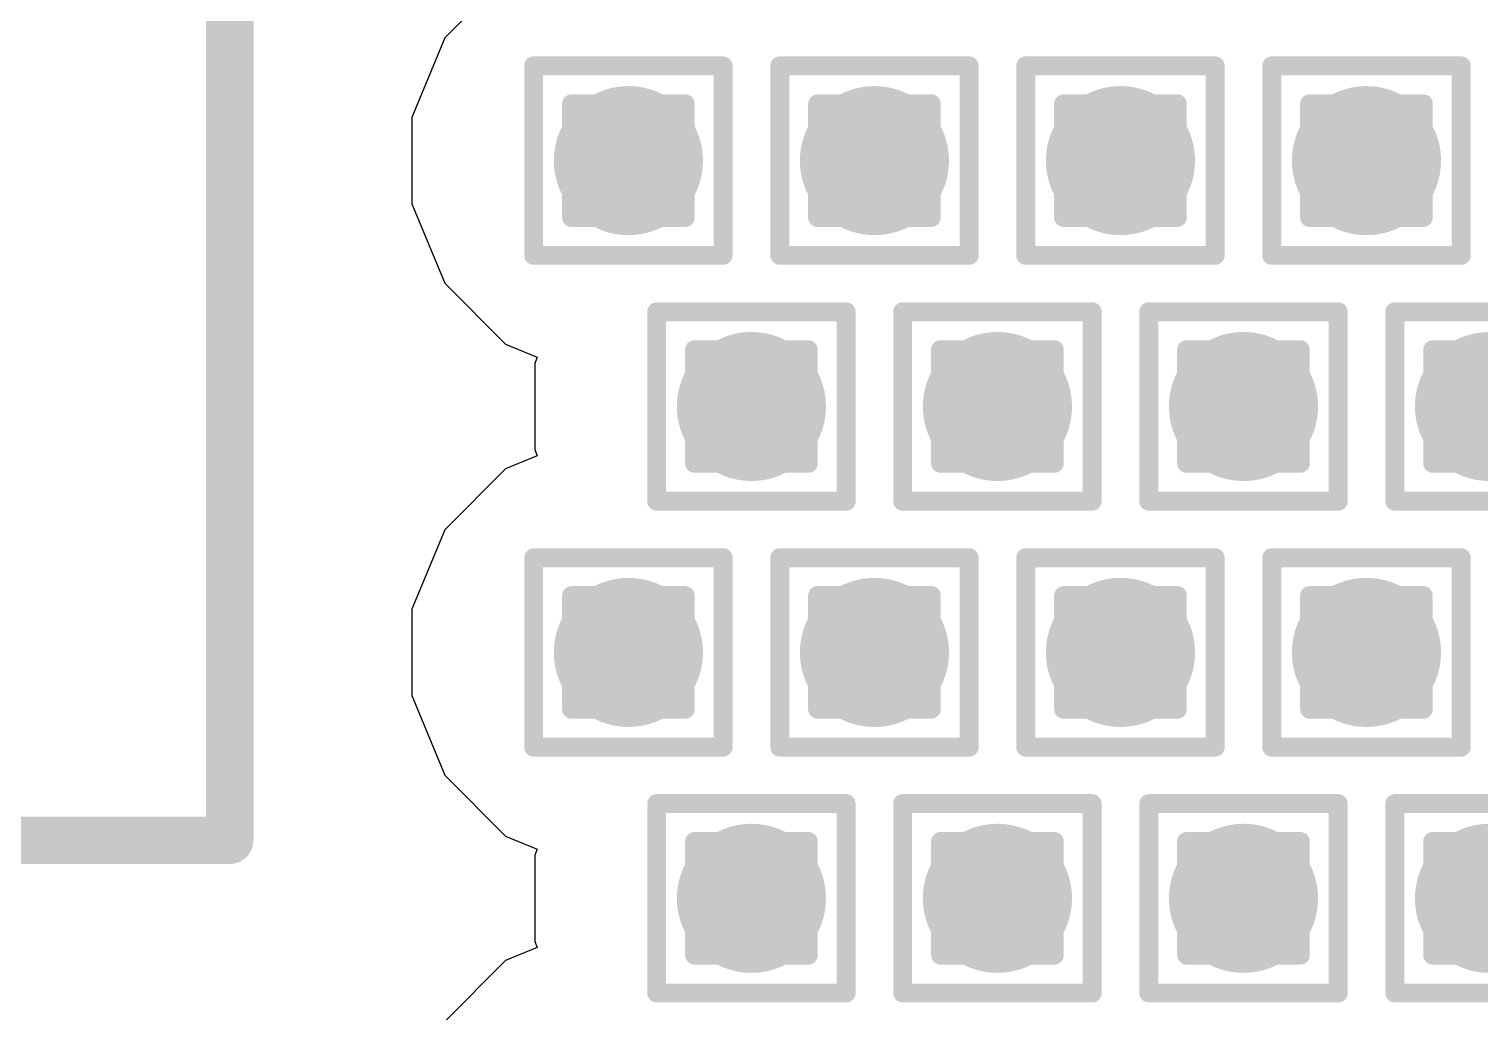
# Model space of a CAD drawing. Header units: inches. Extents: x -12 to 5357, y -8 to 5291.
# Drawn here: x 29.942 to 33.831, y 11.072 to 13.708 of the extents above; entities that cross this region are included whole.
import ezdxf

# ---------------------------------------------------------------- set-up
doc = ezdxf.new("R2010")
doc.units = ezdxf.units.IN
for name, color, linetype in [('Bottom Layer', 5, 'Continuous'), ('Drill Drawing', 1, 'Continuous'), ('Ground', 16, 'Continuous'), ('Power', 76, 'Continuous'), ('Top Layer', 1, 'Continuous'), ('Top Overlay', 2, 'Continuous'), ('Via Holes', 16, 'Continuous')]:
    doc.layers.add(name, color=color, linetype=linetype)

msp = doc.modelspace()

# ---------------------------------------------------------------- hatches: boundary and pattern name
at = {"layer": 'Bottom Layer'}
h = msp.add_hatch(color=5, dxfattribs=at)
edge = h.paths.add_edge_path()
edge.add_arc((31.5485, 13.3553), 0.2, 0, 360)
h = msp.add_hatch(color=5, dxfattribs=at)
edge = h.paths.add_edge_path()
edge.add_arc((32.2081, 13.3553), 0.2, 0, 360)
h = msp.add_hatch(color=5, dxfattribs=at)
edge = h.paths.add_edge_path()
edge.add_arc((32.8676, 13.3553), 0.2, 0, 360)
h = msp.add_hatch(color=5, dxfattribs=at)
edge = h.paths.add_edge_path()
edge.add_arc((33.5271, 13.3553), 0.2, 0, 360)
h = msp.add_hatch(color=5, dxfattribs=at)
edge = h.paths.add_edge_path()
edge.add_arc((31.8783, 12.6958), 0.2, 0, 360)
h = msp.add_hatch(color=5, dxfattribs=at)
edge = h.paths.add_edge_path()
edge.add_arc((32.5378, 12.6958), 0.2, 0, 360)
h = msp.add_hatch(color=5, dxfattribs=at)
edge = h.paths.add_edge_path()
edge.add_arc((33.1974, 12.6958), 0.2, 0, 360)
h = msp.add_hatch(color=5, dxfattribs=at)
edge = h.paths.add_edge_path()
edge.add_arc((33.8569, 12.6958), 0.2, 0, 360)
h = msp.add_hatch(color=5, dxfattribs=at)
edge = h.paths.add_edge_path()
edge.add_arc((31.5485, 12.0362), 0.2, 0, 360)
h = msp.add_hatch(color=5, dxfattribs=at)
edge = h.paths.add_edge_path()
edge.add_arc((32.2081, 12.0362), 0.2, 0, 360)
h = msp.add_hatch(color=5, dxfattribs=at)
edge = h.paths.add_edge_path()
edge.add_arc((32.8676, 12.0362), 0.2, 0, 360)
h = msp.add_hatch(color=5, dxfattribs=at)
edge = h.paths.add_edge_path()
edge.add_arc((33.5271, 12.0362), 0.2, 0, 360)
h = msp.add_hatch(color=5, dxfattribs=at)
edge = h.paths.add_edge_path()
edge.add_arc((31.8783, 11.3767), 0.2, 0, 360)
h = msp.add_hatch(color=5, dxfattribs=at)
edge = h.paths.add_edge_path()
edge.add_arc((32.5378, 11.3767), 0.2, 0, 360)
h = msp.add_hatch(color=5, dxfattribs=at)
edge = h.paths.add_edge_path()
edge.add_arc((33.1974, 11.3767), 0.2, 0, 360)
h = msp.add_hatch(color=5, dxfattribs=at)
edge = h.paths.add_edge_path()
edge.add_arc((33.8569, 11.3767), 0.2, 0, 360)
at = {"layer": 'Ground'}
h = msp.add_hatch(color=16, dxfattribs=at)
edge = h.paths.add_edge_path()
edge.add_arc((31.5485, 13.3553), 0.2, 0, 360)
h = msp.add_hatch(color=16, dxfattribs=at)
edge = h.paths.add_edge_path()
edge.add_arc((32.2081, 13.3553), 0.2, 0, 360)
h = msp.add_hatch(color=16, dxfattribs=at)
edge = h.paths.add_edge_path()
edge.add_arc((32.8676, 13.3553), 0.2, 0, 360)
h = msp.add_hatch(color=16, dxfattribs=at)
edge = h.paths.add_edge_path()
edge.add_arc((33.5271, 13.3553), 0.2, 0, 360)
h = msp.add_hatch(color=16, dxfattribs=at)
edge = h.paths.add_edge_path()
edge.add_arc((31.8783, 12.6958), 0.2, 0, 360)
h = msp.add_hatch(color=16, dxfattribs=at)
edge = h.paths.add_edge_path()
edge.add_arc((32.5378, 12.6958), 0.2, 0, 360)
h = msp.add_hatch(color=16, dxfattribs=at)
edge = h.paths.add_edge_path()
edge.add_arc((33.1974, 12.6958), 0.2, 0, 360)
h = msp.add_hatch(color=16, dxfattribs=at)
edge = h.paths.add_edge_path()
edge.add_arc((33.8569, 12.6958), 0.2, 0, 360)
h = msp.add_hatch(color=16, dxfattribs=at)
edge = h.paths.add_edge_path()
edge.add_arc((31.5485, 12.0362), 0.2, 0, 360)
h = msp.add_hatch(color=16, dxfattribs=at)
edge = h.paths.add_edge_path()
edge.add_arc((32.2081, 12.0362), 0.2, 0, 360)
h = msp.add_hatch(color=16, dxfattribs=at)
edge = h.paths.add_edge_path()
edge.add_arc((32.8676, 12.0362), 0.2, 0, 360)
h = msp.add_hatch(color=16, dxfattribs=at)
edge = h.paths.add_edge_path()
edge.add_arc((33.5271, 12.0362), 0.2, 0, 360)
h = msp.add_hatch(color=16, dxfattribs=at)
edge = h.paths.add_edge_path()
edge.add_arc((31.8783, 11.3767), 0.2, 0, 360)
h = msp.add_hatch(color=16, dxfattribs=at)
edge = h.paths.add_edge_path()
edge.add_arc((32.5378, 11.3767), 0.2, 0, 360)
h = msp.add_hatch(color=16, dxfattribs=at)
edge = h.paths.add_edge_path()
edge.add_arc((33.1974, 11.3767), 0.2, 0, 360)
h = msp.add_hatch(color=16, dxfattribs=at)
edge = h.paths.add_edge_path()
edge.add_arc((33.8569, 11.3767), 0.2, 0, 360)
at = {"layer": 'Power'}
h = msp.add_hatch(color=76, dxfattribs=at)
edge = h.paths.add_edge_path()
edge.add_arc((31.5485, 13.3553), 0.2, 0, 360)
h = msp.add_hatch(color=76, dxfattribs=at)
edge = h.paths.add_edge_path()
edge.add_arc((32.2081, 13.3553), 0.2, 0, 360)
h = msp.add_hatch(color=76, dxfattribs=at)
edge = h.paths.add_edge_path()
edge.add_arc((32.8676, 13.3553), 0.2, 0, 360)
h = msp.add_hatch(color=76, dxfattribs=at)
edge = h.paths.add_edge_path()
edge.add_arc((33.5271, 13.3553), 0.2, 0, 360)
h = msp.add_hatch(color=76, dxfattribs=at)
edge = h.paths.add_edge_path()
edge.add_arc((31.8783, 12.6958), 0.2, 0, 360)
h = msp.add_hatch(color=76, dxfattribs=at)
edge = h.paths.add_edge_path()
edge.add_arc((32.5378, 12.6958), 0.2, 0, 360)
h = msp.add_hatch(color=76, dxfattribs=at)
edge = h.paths.add_edge_path()
edge.add_arc((33.1974, 12.6958), 0.2, 0, 360)
h = msp.add_hatch(color=76, dxfattribs=at)
edge = h.paths.add_edge_path()
edge.add_arc((33.8569, 12.6958), 0.2, 0, 360)
h = msp.add_hatch(color=76, dxfattribs=at)
edge = h.paths.add_edge_path()
edge.add_arc((31.5485, 12.0362), 0.2, 0, 360)
h = msp.add_hatch(color=76, dxfattribs=at)
edge = h.paths.add_edge_path()
edge.add_arc((32.2081, 12.0362), 0.2, 0, 360)
h = msp.add_hatch(color=76, dxfattribs=at)
edge = h.paths.add_edge_path()
edge.add_arc((32.8676, 12.0362), 0.2, 0, 360)
h = msp.add_hatch(color=76, dxfattribs=at)
edge = h.paths.add_edge_path()
edge.add_arc((33.5271, 12.0362), 0.2, 0, 360)
h = msp.add_hatch(color=76, dxfattribs=at)
edge = h.paths.add_edge_path()
edge.add_arc((31.8783, 11.3767), 0.2, 0, 360)
h = msp.add_hatch(color=76, dxfattribs=at)
edge = h.paths.add_edge_path()
edge.add_arc((32.5378, 11.3767), 0.2, 0, 360)
h = msp.add_hatch(color=76, dxfattribs=at)
edge = h.paths.add_edge_path()
edge.add_arc((33.1974, 11.3767), 0.2, 0, 360)
h = msp.add_hatch(color=76, dxfattribs=at)
edge = h.paths.add_edge_path()
edge.add_arc((33.8569, 11.3767), 0.2, 0, 360)
at = {"layer": 'Top Layer'}
h = msp.add_hatch(color=1, dxfattribs=at)
edge = h.paths.add_edge_path()
edge.add_arc((31.5485, 13.3553), 0.2, 0, 360)
h = msp.add_hatch(color=1, dxfattribs=at)
edge = h.paths.add_edge_path()
edge.add_arc((32.2081, 13.3553), 0.2, 0, 360)
h = msp.add_hatch(color=1, dxfattribs=at)
edge = h.paths.add_edge_path()
edge.add_arc((32.8676, 13.3553), 0.2, 0, 360)
h = msp.add_hatch(color=1, dxfattribs=at)
edge = h.paths.add_edge_path()
edge.add_arc((33.5271, 13.3553), 0.2, 0, 360)
h = msp.add_hatch(color=1, dxfattribs=at)
edge = h.paths.add_edge_path()
edge.add_arc((31.8783, 12.6958), 0.2, 0, 360)
h = msp.add_hatch(color=1, dxfattribs=at)
edge = h.paths.add_edge_path()
edge.add_arc((32.5378, 12.6958), 0.2, 0, 360)
h = msp.add_hatch(color=1, dxfattribs=at)
edge = h.paths.add_edge_path()
edge.add_arc((33.1974, 12.6958), 0.2, 0, 360)
h = msp.add_hatch(color=1, dxfattribs=at)
edge = h.paths.add_edge_path()
edge.add_arc((33.8569, 12.6958), 0.2, 0, 360)
h = msp.add_hatch(color=1, dxfattribs=at)
edge = h.paths.add_edge_path()
edge.add_arc((31.5485, 12.0362), 0.2, 0, 360)
h = msp.add_hatch(color=1, dxfattribs=at)
edge = h.paths.add_edge_path()
edge.add_arc((32.2081, 12.0362), 0.2, 0, 360)
h = msp.add_hatch(color=1, dxfattribs=at)
edge = h.paths.add_edge_path()
edge.add_arc((32.8676, 12.0362), 0.2, 0, 360)
h = msp.add_hatch(color=1, dxfattribs=at)
edge = h.paths.add_edge_path()
edge.add_arc((33.5271, 12.0362), 0.2, 0, 360)
h = msp.add_hatch(color=1, dxfattribs=at)
edge = h.paths.add_edge_path()
edge.add_arc((31.8783, 11.3767), 0.2, 0, 360)
h = msp.add_hatch(color=1, dxfattribs=at)
edge = h.paths.add_edge_path()
edge.add_arc((32.5378, 11.3767), 0.2, 0, 360)
h = msp.add_hatch(color=1, dxfattribs=at)
edge = h.paths.add_edge_path()
edge.add_arc((33.1974, 11.3767), 0.2, 0, 360)
h = msp.add_hatch(color=1, dxfattribs=at)
edge = h.paths.add_edge_path()
edge.add_arc((33.8569, 11.3767), 0.2, 0, 360)
at = {"layer": 'Via Holes'}
h = msp.add_hatch(color=7, dxfattribs=at)
edge = h.paths.add_edge_path()
edge.add_arc((31.5485, 13.3553), 0.1, 0, 360)
h = msp.add_hatch(color=7, dxfattribs=at)
edge = h.paths.add_edge_path()
edge.add_arc((32.2081, 13.3553), 0.1, 0, 360)
h = msp.add_hatch(color=7, dxfattribs=at)
edge = h.paths.add_edge_path()
edge.add_arc((32.8676, 13.3553), 0.1, 0, 360)
h = msp.add_hatch(color=7, dxfattribs=at)
edge = h.paths.add_edge_path()
edge.add_arc((33.5271, 13.3553), 0.1, 0, 360)
h = msp.add_hatch(color=7, dxfattribs=at)
edge = h.paths.add_edge_path()
edge.add_arc((31.8783, 12.6958), 0.1, 0, 360)
h = msp.add_hatch(color=7, dxfattribs=at)
edge = h.paths.add_edge_path()
edge.add_arc((32.5378, 12.6958), 0.1, 0, 360)
h = msp.add_hatch(color=7, dxfattribs=at)
edge = h.paths.add_edge_path()
edge.add_arc((33.1974, 12.6958), 0.1, 0, 360)
h = msp.add_hatch(color=7, dxfattribs=at)
edge = h.paths.add_edge_path()
edge.add_arc((33.8569, 12.6958), 0.1, 0, 360)
h = msp.add_hatch(color=7, dxfattribs=at)
edge = h.paths.add_edge_path()
edge.add_arc((31.5485, 12.0362), 0.1, 0, 360)
h = msp.add_hatch(color=7, dxfattribs=at)
edge = h.paths.add_edge_path()
edge.add_arc((32.2081, 12.0362), 0.1, 0, 360)
h = msp.add_hatch(color=7, dxfattribs=at)
edge = h.paths.add_edge_path()
edge.add_arc((32.8676, 12.0362), 0.1, 0, 360)
h = msp.add_hatch(color=7, dxfattribs=at)
edge = h.paths.add_edge_path()
edge.add_arc((33.5271, 12.0362), 0.1, 0, 360)
h = msp.add_hatch(color=7, dxfattribs=at)
edge = h.paths.add_edge_path()
edge.add_arc((31.8783, 11.3767), 0.1, 0, 360)
h = msp.add_hatch(color=7, dxfattribs=at)
edge = h.paths.add_edge_path()
edge.add_arc((32.5378, 11.3767), 0.1, 0, 360)
h = msp.add_hatch(color=7, dxfattribs=at)
edge = h.paths.add_edge_path()
edge.add_arc((33.1974, 11.3767), 0.1, 0, 360)
h = msp.add_hatch(color=7, dxfattribs=at)
edge = h.paths.add_edge_path()
edge.add_arc((33.8569, 11.3767), 0.1, 0, 360)

# ---------------------------------------------------------------- linework, layer by layer
at = {"layer": 'Drill Drawing'}
for points in [[(31.2945, 13.6093, 0.0508, 0.0508, 0), (31.8025, 13.6093, 0.0508, 0.0508, 0)], [(31.2945, 13.1013, 0.0508, 0.0508, 0), (31.2945, 13.6093, 0.0508, 0.0508, 0)], [(31.8025, 13.1013, 0.0508, 0.0508, 0), (31.8025, 13.6093, 0.0508, 0.0508, 0)], [(31.9541, 13.6093, 0.0508, 0.0508, 0), (32.4621, 13.6093, 0.0508, 0.0508, 0)], [(31.9541, 13.1013, 0.0508, 0.0508, 0), (31.9541, 13.6093, 0.0508, 0.0508, 0)], [(32.4621, 13.1013, 0.0508, 0.0508, 0), (32.4621, 13.6093, 0.0508, 0.0508, 0)], [(32.6136, 13.6093, 0.0508, 0.0508, 0), (33.1216, 13.6093, 0.0508, 0.0508, 0)], [(32.6136, 13.1013, 0.0508, 0.0508, 0), (32.6136, 13.6093, 0.0508, 0.0508, 0)], [(33.1216, 13.1013, 0.0508, 0.0508, 0), (33.1216, 13.6093, 0.0508, 0.0508, 0)], [(33.2731, 13.6093, 0.0508, 0.0508, 0), (33.7811, 13.6093, 0.0508, 0.0508, 0)], [(33.2731, 13.1013, 0.0508, 0.0508, 0), (33.2731, 13.6093, 0.0508, 0.0508, 0)], [(33.7811, 13.1013, 0.0508, 0.0508, 0), (33.7811, 13.6093, 0.0508, 0.0508, 0)], [(31.3961, 13.5077, 0.0508, 0.0508, 0), (31.7009, 13.5077, 0.0508, 0.0508, 0)], [(31.3961, 13.2029, 0.0508, 0.0508, 0), (31.3961, 13.5077, 0.0508, 0.0508, 0)], [(31.7009, 13.2029, 0.0508, 0.0508, 0), (31.7009, 13.5077, 0.0508, 0.0508, 0)], [(32.0557, 13.5077, 0.0508, 0.0508, 0), (32.3605, 13.5077, 0.0508, 0.0508, 0)], [(32.0557, 13.2029, 0.0508, 0.0508, 0), (32.0557, 13.5077, 0.0508, 0.0508, 0)], [(32.3605, 13.2029, 0.0508, 0.0508, 0), (32.3605, 13.5077, 0.0508, 0.0508, 0)], [(32.7152, 13.5077, 0.0508, 0.0508, 0), (33.02, 13.5077, 0.0508, 0.0508, 0)], [(32.7152, 13.2029, 0.0508, 0.0508, 0), (32.7152, 13.5077, 0.0508, 0.0508, 0)], [(33.02, 13.2029, 0.0508, 0.0508, 0), (33.02, 13.5077, 0.0508, 0.0508, 0)], [(33.3747, 13.5077, 0.0508, 0.0508, 0), (33.6795, 13.5077, 0.0508, 0.0508, 0)], [(33.3747, 13.2029, 0.0508, 0.0508, 0), (33.3747, 13.5077, 0.0508, 0.0508, 0)], [(33.6795, 13.2029, 0.0508, 0.0508, 0), (33.6795, 13.5077, 0.0508, 0.0508, 0)], [(31.3961, 13.2029, 0.0508, 0.0508, 0), (31.7009, 13.2029, 0.0508, 0.0508, 0)], [(32.0557, 13.2029, 0.0508, 0.0508, 0), (32.3605, 13.2029, 0.0508, 0.0508, 0)], [(32.7152, 13.2029, 0.0508, 0.0508, 0), (33.02, 13.2029, 0.0508, 0.0508, 0)], [(33.3747, 13.2029, 0.0508, 0.0508, 0), (33.6795, 13.2029, 0.0508, 0.0508, 0)], [(31.2945, 13.1013, 0.0508, 0.0508, 0), (31.8025, 13.1013, 0.0508, 0.0508, 0)], [(31.9541, 13.1013, 0.0508, 0.0508, 0), (32.4621, 13.1013, 0.0508, 0.0508, 0)], [(32.6136, 13.1013, 0.0508, 0.0508, 0), (33.1216, 13.1013, 0.0508, 0.0508, 0)], [(33.2731, 13.1013, 0.0508, 0.0508, 0), (33.7811, 13.1013, 0.0508, 0.0508, 0)], [(31.6243, 12.9498, 0.0508, 0.0508, 0), (32.1323, 12.9498, 0.0508, 0.0508, 0)], [(31.6243, 12.4418, 0.0508, 0.0508, 0), (31.6243, 12.9498, 0.0508, 0.0508, 0)], [(32.1323, 12.4418, 0.0508, 0.0508, 0), (32.1323, 12.9498, 0.0508, 0.0508, 0)], [(32.2838, 12.9498, 0.0508, 0.0508, 0), (32.7918, 12.9498, 0.0508, 0.0508, 0)], [(32.2838, 12.4418, 0.0508, 0.0508, 0), (32.2838, 12.9498, 0.0508, 0.0508, 0)], [(32.7918, 12.4418, 0.0508, 0.0508, 0), (32.7918, 12.9498, 0.0508, 0.0508, 0)], [(32.9434, 12.9498, 0.0508, 0.0508, 0), (33.4514, 12.9498, 0.0508, 0.0508, 0)], [(32.9434, 12.4418, 0.0508, 0.0508, 0), (32.9434, 12.9498, 0.0508, 0.0508, 0)], [(33.4514, 12.4418, 0.0508, 0.0508, 0), (33.4514, 12.9498, 0.0508, 0.0508, 0)], [(33.6029, 12.9498, 0.0508, 0.0508, 0), (34.1109, 12.9498, 0.0508, 0.0508, 0)], [(33.6029, 12.4418, 0.0508, 0.0508, 0), (33.6029, 12.9498, 0.0508, 0.0508, 0)], [(31.7259, 12.8482, 0.0508, 0.0508, 0), (32.0307, 12.8482, 0.0508, 0.0508, 0)], [(31.7259, 12.5434, 0.0508, 0.0508, 0), (31.7259, 12.8482, 0.0508, 0.0508, 0)], [(32.0307, 12.5434, 0.0508, 0.0508, 0), (32.0307, 12.8482, 0.0508, 0.0508, 0)], [(32.3854, 12.8482, 0.0508, 0.0508, 0), (32.6902, 12.8482, 0.0508, 0.0508, 0)], [(32.3854, 12.5434, 0.0508, 0.0508, 0), (32.3854, 12.8482, 0.0508, 0.0508, 0)], [(32.6902, 12.5434, 0.0508, 0.0508, 0), (32.6902, 12.8482, 0.0508, 0.0508, 0)], [(33.045, 12.8482, 0.0508, 0.0508, 0), (33.3498, 12.8482, 0.0508, 0.0508, 0)], [(33.045, 12.5434, 0.0508, 0.0508, 0), (33.045, 12.8482, 0.0508, 0.0508, 0)], [(33.3498, 12.5434, 0.0508, 0.0508, 0), (33.3498, 12.8482, 0.0508, 0.0508, 0)], [(33.7045, 12.8482, 0.0508, 0.0508, 0), (34.0093, 12.8482, 0.0508, 0.0508, 0)], [(33.7045, 12.5434, 0.0508, 0.0508, 0), (33.7045, 12.8482, 0.0508, 0.0508, 0)], [(31.7259, 12.5434, 0.0508, 0.0508, 0), (32.0307, 12.5434, 0.0508, 0.0508, 0)], [(32.3854, 12.5434, 0.0508, 0.0508, 0), (32.6902, 12.5434, 0.0508, 0.0508, 0)], [(33.045, 12.5434, 0.0508, 0.0508, 0), (33.3498, 12.5434, 0.0508, 0.0508, 0)], [(33.7045, 12.5434, 0.0508, 0.0508, 0), (34.0093, 12.5434, 0.0508, 0.0508, 0)], [(31.6243, 12.4418, 0.0508, 0.0508, 0), (32.1323, 12.4418, 0.0508, 0.0508, 0)], [(32.2838, 12.4418, 0.0508, 0.0508, 0), (32.7918, 12.4418, 0.0508, 0.0508, 0)], [(32.9434, 12.4418, 0.0508, 0.0508, 0), (33.4514, 12.4418, 0.0508, 0.0508, 0)], [(33.6029, 12.4418, 0.0508, 0.0508, 0), (34.1109, 12.4418, 0.0508, 0.0508, 0)], [(31.2945, 12.2902, 0.0508, 0.0508, 0), (31.8025, 12.2902, 0.0508, 0.0508, 0)], [(31.2945, 11.7822, 0.0508, 0.0508, 0), (31.2945, 12.2902, 0.0508, 0.0508, 0)], [(31.8025, 11.7822, 0.0508, 0.0508, 0), (31.8025, 12.2902, 0.0508, 0.0508, 0)], [(31.9541, 12.2902, 0.0508, 0.0508, 0), (32.4621, 12.2902, 0.0508, 0.0508, 0)], [(31.9541, 11.7822, 0.0508, 0.0508, 0), (31.9541, 12.2902, 0.0508, 0.0508, 0)], [(32.4621, 11.7822, 0.0508, 0.0508, 0), (32.4621, 12.2902, 0.0508, 0.0508, 0)], [(32.6136, 12.2902, 0.0508, 0.0508, 0), (33.1216, 12.2902, 0.0508, 0.0508, 0)], [(32.6136, 11.7822, 0.0508, 0.0508, 0), (32.6136, 12.2902, 0.0508, 0.0508, 0)], [(33.1216, 11.7822, 0.0508, 0.0508, 0), (33.1216, 12.2902, 0.0508, 0.0508, 0)], [(33.2731, 12.2902, 0.0508, 0.0508, 0), (33.7811, 12.2902, 0.0508, 0.0508, 0)], [(33.2731, 11.7822, 0.0508, 0.0508, 0), (33.2731, 12.2902, 0.0508, 0.0508, 0)], [(33.7811, 11.7822, 0.0508, 0.0508, 0), (33.7811, 12.2902, 0.0508, 0.0508, 0)], [(31.3961, 12.1886, 0.0508, 0.0508, 0), (31.7009, 12.1886, 0.0508, 0.0508, 0)], [(31.3961, 11.8838, 0.0508, 0.0508, 0), (31.3961, 12.1886, 0.0508, 0.0508, 0)], [(31.7009, 11.8838, 0.0508, 0.0508, 0), (31.7009, 12.1886, 0.0508, 0.0508, 0)], [(32.0557, 12.1886, 0.0508, 0.0508, 0), (32.3605, 12.1886, 0.0508, 0.0508, 0)], [(32.0557, 11.8838, 0.0508, 0.0508, 0), (32.0557, 12.1886, 0.0508, 0.0508, 0)], [(32.3605, 11.8838, 0.0508, 0.0508, 0), (32.3605, 12.1886, 0.0508, 0.0508, 0)], [(32.7152, 12.1886, 0.0508, 0.0508, 0), (33.02, 12.1886, 0.0508, 0.0508, 0)], [(32.7152, 11.8838, 0.0508, 0.0508, 0), (32.7152, 12.1886, 0.0508, 0.0508, 0)], [(33.02, 11.8838, 0.0508, 0.0508, 0), (33.02, 12.1886, 0.0508, 0.0508, 0)], [(33.3747, 12.1886, 0.0508, 0.0508, 0), (33.6795, 12.1886, 0.0508, 0.0508, 0)], [(33.3747, 11.8838, 0.0508, 0.0508, 0), (33.3747, 12.1886, 0.0508, 0.0508, 0)], [(33.6795, 11.8838, 0.0508, 0.0508, 0), (33.6795, 12.1886, 0.0508, 0.0508, 0)], [(31.3961, 11.8838, 0.0508, 0.0508, 0), (31.7009, 11.8838, 0.0508, 0.0508, 0)], [(32.0557, 11.8838, 0.0508, 0.0508, 0), (32.3605, 11.8838, 0.0508, 0.0508, 0)], [(32.7152, 11.8838, 0.0508, 0.0508, 0), (33.02, 11.8838, 0.0508, 0.0508, 0)], [(33.3747, 11.8838, 0.0508, 0.0508, 0), (33.6795, 11.8838, 0.0508, 0.0508, 0)], [(31.2945, 11.7822, 0.0508, 0.0508, 0), (31.8025, 11.7822, 0.0508, 0.0508, 0)], [(31.9541, 11.7822, 0.0508, 0.0508, 0), (32.4621, 11.7822, 0.0508, 0.0508, 0)], [(32.6136, 11.7822, 0.0508, 0.0508, 0), (33.1216, 11.7822, 0.0508, 0.0508, 0)], [(33.2731, 11.7822, 0.0508, 0.0508, 0), (33.7811, 11.7822, 0.0508, 0.0508, 0)], [(31.6243, 11.6307, 0.0508, 0.0508, 0), (32.1323, 11.6307, 0.0508, 0.0508, 0)], [(31.6243, 11.1227, 0.0508, 0.0508, 0), (31.6243, 11.6307, 0.0508, 0.0508, 0)], [(32.1323, 11.1227, 0.0508, 0.0508, 0), (32.1323, 11.6307, 0.0508, 0.0508, 0)], [(32.2838, 11.6307, 0.0508, 0.0508, 0), (32.7918, 11.6307, 0.0508, 0.0508, 0)], [(32.2838, 11.1227, 0.0508, 0.0508, 0), (32.2838, 11.6307, 0.0508, 0.0508, 0)], [(32.7918, 11.1227, 0.0508, 0.0508, 0), (32.7918, 11.6307, 0.0508, 0.0508, 0)], [(32.9434, 11.6307, 0.0508, 0.0508, 0), (33.4514, 11.6307, 0.0508, 0.0508, 0)], [(32.9434, 11.1227, 0.0508, 0.0508, 0), (32.9434, 11.6307, 0.0508, 0.0508, 0)], [(33.4514, 11.1227, 0.0508, 0.0508, 0), (33.4514, 11.6307, 0.0508, 0.0508, 0)], [(33.6029, 11.6307, 0.0508, 0.0508, 0), (34.1109, 11.6307, 0.0508, 0.0508, 0)], [(33.6029, 11.1227, 0.0508, 0.0508, 0), (33.6029, 11.6307, 0.0508, 0.0508, 0)], [(31.7259, 11.5291, 0.0508, 0.0508, 0), (32.0307, 11.5291, 0.0508, 0.0508, 0)], [(31.7259, 11.2243, 0.0508, 0.0508, 0), (31.7259, 11.5291, 0.0508, 0.0508, 0)], [(32.0307, 11.2243, 0.0508, 0.0508, 0), (32.0307, 11.5291, 0.0508, 0.0508, 0)], [(32.3854, 11.5291, 0.0508, 0.0508, 0), (32.6902, 11.5291, 0.0508, 0.0508, 0)], [(32.3854, 11.2243, 0.0508, 0.0508, 0), (32.3854, 11.5291, 0.0508, 0.0508, 0)], [(32.6902, 11.2243, 0.0508, 0.0508, 0), (32.6902, 11.5291, 0.0508, 0.0508, 0)], [(33.045, 11.5291, 0.0508, 0.0508, 0), (33.3498, 11.5291, 0.0508, 0.0508, 0)], [(33.045, 11.2243, 0.0508, 0.0508, 0), (33.045, 11.5291, 0.0508, 0.0508, 0)], [(33.3498, 11.2243, 0.0508, 0.0508, 0), (33.3498, 11.5291, 0.0508, 0.0508, 0)], [(33.7045, 11.5291, 0.0508, 0.0508, 0), (34.0093, 11.5291, 0.0508, 0.0508, 0)], [(33.7045, 11.2243, 0.0508, 0.0508, 0), (33.7045, 11.5291, 0.0508, 0.0508, 0)], [(31.7259, 11.2243, 0.0508, 0.0508, 0), (32.0307, 11.2243, 0.0508, 0.0508, 0)], [(32.3854, 11.2243, 0.0508, 0.0508, 0), (32.6902, 11.2243, 0.0508, 0.0508, 0)], [(33.045, 11.2243, 0.0508, 0.0508, 0), (33.3498, 11.2243, 0.0508, 0.0508, 0)], [(33.7045, 11.2243, 0.0508, 0.0508, 0), (34.0093, 11.2243, 0.0508, 0.0508, 0)], [(31.6243, 11.1227, 0.0508, 0.0508, 0), (32.1323, 11.1227, 0.0508, 0.0508, 0)], [(32.2838, 11.1227, 0.0508, 0.0508, 0), (32.7918, 11.1227, 0.0508, 0.0508, 0)], [(32.9434, 11.1227, 0.0508, 0.0508, 0), (33.4514, 11.1227, 0.0508, 0.0508, 0)], [(33.6029, 11.1227, 0.0508, 0.0508, 0), (34.1109, 11.1227, 0.0508, 0.0508, 0)]]:
    msp.add_lwpolyline(points, format="xyseb", dxfattribs=at)
for points in [[(31.2818, 13.6093, 0.0254, 0.0254, 1), (31.3072, 13.6093, 0.0254, 0.0254, 1)], [(31.2818, 13.6093, 0.0254, 0.0254, 1), (31.3072, 13.6093, 0.0254, 0.0254, 1)], [(31.7898, 13.6093, 0.0254, 0.0254, 1), (31.8152, 13.6093, 0.0254, 0.0254, 1)], [(31.7898, 13.6093, 0.0254, 0.0254, 1), (31.8152, 13.6093, 0.0254, 0.0254, 1)], [(31.9414, 13.6093, 0.0254, 0.0254, 1), (31.9668, 13.6093, 0.0254, 0.0254, 1)], [(31.9414, 13.6093, 0.0254, 0.0254, 1), (31.9668, 13.6093, 0.0254, 0.0254, 1)], [(32.4494, 13.6093, 0.0254, 0.0254, 1), (32.4748, 13.6093, 0.0254, 0.0254, 1)], [(32.4494, 13.6093, 0.0254, 0.0254, 1), (32.4748, 13.6093, 0.0254, 0.0254, 1)], [(32.6009, 13.6093, 0.0254, 0.0254, 1), (32.6263, 13.6093, 0.0254, 0.0254, 1)], [(32.6009, 13.6093, 0.0254, 0.0254, 1), (32.6263, 13.6093, 0.0254, 0.0254, 1)], [(33.1089, 13.6093, 0.0254, 0.0254, 1), (33.1343, 13.6093, 0.0254, 0.0254, 1)], [(33.1089, 13.6093, 0.0254, 0.0254, 1), (33.1343, 13.6093, 0.0254, 0.0254, 1)], [(33.2604, 13.6093, 0.0254, 0.0254, 1), (33.2858, 13.6093, 0.0254, 0.0254, 1)], [(33.2604, 13.6093, 0.0254, 0.0254, 1), (33.2858, 13.6093, 0.0254, 0.0254, 1)], [(33.7684, 13.6093, 0.0254, 0.0254, 1), (33.7938, 13.6093, 0.0254, 0.0254, 1)], [(33.7684, 13.6093, 0.0254, 0.0254, 1), (33.7938, 13.6093, 0.0254, 0.0254, 1)], [(31.3834, 13.5077, 0.0254, 0.0254, 1), (31.4088, 13.5077, 0.0254, 0.0254, 1)], [(31.3834, 13.5077, 0.0254, 0.0254, 1), (31.4088, 13.5077, 0.0254, 0.0254, 1)], [(31.6882, 13.5077, 0.0254, 0.0254, 1), (31.7136, 13.5077, 0.0254, 0.0254, 1)], [(31.6882, 13.5077, 0.0254, 0.0254, 1), (31.7136, 13.5077, 0.0254, 0.0254, 1)], [(32.043, 13.5077, 0.0254, 0.0254, 1), (32.0684, 13.5077, 0.0254, 0.0254, 1)], [(32.043, 13.5077, 0.0254, 0.0254, 1), (32.0684, 13.5077, 0.0254, 0.0254, 1)], [(32.3478, 13.5077, 0.0254, 0.0254, 1), (32.3732, 13.5077, 0.0254, 0.0254, 1)], [(32.3478, 13.5077, 0.0254, 0.0254, 1), (32.3732, 13.5077, 0.0254, 0.0254, 1)], [(32.7025, 13.5077, 0.0254, 0.0254, 1), (32.7279, 13.5077, 0.0254, 0.0254, 1)], [(32.7025, 13.5077, 0.0254, 0.0254, 1), (32.7279, 13.5077, 0.0254, 0.0254, 1)], [(33.0073, 13.5077, 0.0254, 0.0254, 1), (33.0327, 13.5077, 0.0254, 0.0254, 1)], [(33.0073, 13.5077, 0.0254, 0.0254, 1), (33.0327, 13.5077, 0.0254, 0.0254, 1)], [(33.362, 13.5077, 0.0254, 0.0254, 1), (33.3874, 13.5077, 0.0254, 0.0254, 1)], [(33.362, 13.5077, 0.0254, 0.0254, 1), (33.3874, 13.5077, 0.0254, 0.0254, 1)], [(33.6668, 13.5077, 0.0254, 0.0254, 1), (33.6922, 13.5077, 0.0254, 0.0254, 1)], [(33.6668, 13.5077, 0.0254, 0.0254, 1), (33.6922, 13.5077, 0.0254, 0.0254, 1)], [(31.3834, 13.2029, 0.0254, 0.0254, 1), (31.4088, 13.2029, 0.0254, 0.0254, 1)], [(31.3834, 13.2029, 0.0254, 0.0254, 1), (31.4088, 13.2029, 0.0254, 0.0254, 1)], [(31.6882, 13.2029, 0.0254, 0.0254, 1), (31.7136, 13.2029, 0.0254, 0.0254, 1)], [(31.6882, 13.2029, 0.0254, 0.0254, 1), (31.7136, 13.2029, 0.0254, 0.0254, 1)], [(32.043, 13.2029, 0.0254, 0.0254, 1), (32.0684, 13.2029, 0.0254, 0.0254, 1)], [(32.043, 13.2029, 0.0254, 0.0254, 1), (32.0684, 13.2029, 0.0254, 0.0254, 1)], [(32.3478, 13.2029, 0.0254, 0.0254, 1), (32.3732, 13.2029, 0.0254, 0.0254, 1)], [(32.3478, 13.2029, 0.0254, 0.0254, 1), (32.3732, 13.2029, 0.0254, 0.0254, 1)], [(32.7025, 13.2029, 0.0254, 0.0254, 1), (32.7279, 13.2029, 0.0254, 0.0254, 1)], [(32.7025, 13.2029, 0.0254, 0.0254, 1), (32.7279, 13.2029, 0.0254, 0.0254, 1)], [(33.0073, 13.2029, 0.0254, 0.0254, 1), (33.0327, 13.2029, 0.0254, 0.0254, 1)], [(33.0073, 13.2029, 0.0254, 0.0254, 1), (33.0327, 13.2029, 0.0254, 0.0254, 1)], [(33.362, 13.2029, 0.0254, 0.0254, 1), (33.3874, 13.2029, 0.0254, 0.0254, 1)], [(33.362, 13.2029, 0.0254, 0.0254, 1), (33.3874, 13.2029, 0.0254, 0.0254, 1)], [(33.6668, 13.2029, 0.0254, 0.0254, 1), (33.6922, 13.2029, 0.0254, 0.0254, 1)], [(33.6668, 13.2029, 0.0254, 0.0254, 1), (33.6922, 13.2029, 0.0254, 0.0254, 1)], [(31.2818, 13.1013, 0.0254, 0.0254, 1), (31.3072, 13.1013, 0.0254, 0.0254, 1)], [(31.2818, 13.1013, 0.0254, 0.0254, 1), (31.3072, 13.1013, 0.0254, 0.0254, 1)], [(31.7898, 13.1013, 0.0254, 0.0254, 1), (31.8152, 13.1013, 0.0254, 0.0254, 1)], [(31.7898, 13.1013, 0.0254, 0.0254, 1), (31.8152, 13.1013, 0.0254, 0.0254, 1)], [(31.9414, 13.1013, 0.0254, 0.0254, 1), (31.9668, 13.1013, 0.0254, 0.0254, 1)], [(31.9414, 13.1013, 0.0254, 0.0254, 1), (31.9668, 13.1013, 0.0254, 0.0254, 1)], [(32.4494, 13.1013, 0.0254, 0.0254, 1), (32.4748, 13.1013, 0.0254, 0.0254, 1)], [(32.4494, 13.1013, 0.0254, 0.0254, 1), (32.4748, 13.1013, 0.0254, 0.0254, 1)], [(32.6009, 13.1013, 0.0254, 0.0254, 1), (32.6263, 13.1013, 0.0254, 0.0254, 1)], [(32.6009, 13.1013, 0.0254, 0.0254, 1), (32.6263, 13.1013, 0.0254, 0.0254, 1)], [(33.1089, 13.1013, 0.0254, 0.0254, 1), (33.1343, 13.1013, 0.0254, 0.0254, 1)], [(33.1089, 13.1013, 0.0254, 0.0254, 1), (33.1343, 13.1013, 0.0254, 0.0254, 1)], [(33.2604, 13.1013, 0.0254, 0.0254, 1), (33.2858, 13.1013, 0.0254, 0.0254, 1)], [(33.2604, 13.1013, 0.0254, 0.0254, 1), (33.2858, 13.1013, 0.0254, 0.0254, 1)], [(33.7684, 13.1013, 0.0254, 0.0254, 1), (33.7938, 13.1013, 0.0254, 0.0254, 1)], [(33.7684, 13.1013, 0.0254, 0.0254, 1), (33.7938, 13.1013, 0.0254, 0.0254, 1)], [(31.6116, 12.9498, 0.0254, 0.0254, 1), (31.637, 12.9498, 0.0254, 0.0254, 1)], [(31.6116, 12.9498, 0.0254, 0.0254, 1), (31.637, 12.9498, 0.0254, 0.0254, 1)], [(32.1196, 12.9498, 0.0254, 0.0254, 1), (32.145, 12.9498, 0.0254, 0.0254, 1)], [(32.1196, 12.9498, 0.0254, 0.0254, 1), (32.145, 12.9498, 0.0254, 0.0254, 1)], [(32.2711, 12.9498, 0.0254, 0.0254, 1), (32.2965, 12.9498, 0.0254, 0.0254, 1)], [(32.2711, 12.9498, 0.0254, 0.0254, 1), (32.2965, 12.9498, 0.0254, 0.0254, 1)], [(32.7791, 12.9498, 0.0254, 0.0254, 1), (32.8045, 12.9498, 0.0254, 0.0254, 1)], [(32.7791, 12.9498, 0.0254, 0.0254, 1), (32.8045, 12.9498, 0.0254, 0.0254, 1)], [(32.9307, 12.9498, 0.0254, 0.0254, 1), (32.9561, 12.9498, 0.0254, 0.0254, 1)], [(32.9307, 12.9498, 0.0254, 0.0254, 1), (32.9561, 12.9498, 0.0254, 0.0254, 1)], [(33.4387, 12.9498, 0.0254, 0.0254, 1), (33.4641, 12.9498, 0.0254, 0.0254, 1)], [(33.4387, 12.9498, 0.0254, 0.0254, 1), (33.4641, 12.9498, 0.0254, 0.0254, 1)], [(33.5902, 12.9498, 0.0254, 0.0254, 1), (33.6156, 12.9498, 0.0254, 0.0254, 1)], [(33.5902, 12.9498, 0.0254, 0.0254, 1), (33.6156, 12.9498, 0.0254, 0.0254, 1)], [(31.7132, 12.8482, 0.0254, 0.0254, 1), (31.7386, 12.8482, 0.0254, 0.0254, 1)], [(31.7132, 12.8482, 0.0254, 0.0254, 1), (31.7386, 12.8482, 0.0254, 0.0254, 1)], [(32.018, 12.8482, 0.0254, 0.0254, 1), (32.0434, 12.8482, 0.0254, 0.0254, 1)], [(32.018, 12.8482, 0.0254, 0.0254, 1), (32.0434, 12.8482, 0.0254, 0.0254, 1)], [(32.3727, 12.8482, 0.0254, 0.0254, 1), (32.3981, 12.8482, 0.0254, 0.0254, 1)], [(32.3727, 12.8482, 0.0254, 0.0254, 1), (32.3981, 12.8482, 0.0254, 0.0254, 1)], [(32.6775, 12.8482, 0.0254, 0.0254, 1), (32.7029, 12.8482, 0.0254, 0.0254, 1)], [(32.6775, 12.8482, 0.0254, 0.0254, 1), (32.7029, 12.8482, 0.0254, 0.0254, 1)], [(33.0323, 12.8482, 0.0254, 0.0254, 1), (33.0577, 12.8482, 0.0254, 0.0254, 1)], [(33.0323, 12.8482, 0.0254, 0.0254, 1), (33.0577, 12.8482, 0.0254, 0.0254, 1)], [(33.3371, 12.8482, 0.0254, 0.0254, 1), (33.3625, 12.8482, 0.0254, 0.0254, 1)], [(33.3371, 12.8482, 0.0254, 0.0254, 1), (33.3625, 12.8482, 0.0254, 0.0254, 1)], [(33.6918, 12.8482, 0.0254, 0.0254, 1), (33.7172, 12.8482, 0.0254, 0.0254, 1)], [(33.6918, 12.8482, 0.0254, 0.0254, 1), (33.7172, 12.8482, 0.0254, 0.0254, 1)], [(31.7132, 12.5434, 0.0254, 0.0254, 1), (31.7386, 12.5434, 0.0254, 0.0254, 1)], [(31.7132, 12.5434, 0.0254, 0.0254, 1), (31.7386, 12.5434, 0.0254, 0.0254, 1)], [(32.018, 12.5434, 0.0254, 0.0254, 1), (32.0434, 12.5434, 0.0254, 0.0254, 1)], [(32.018, 12.5434, 0.0254, 0.0254, 1), (32.0434, 12.5434, 0.0254, 0.0254, 1)], [(32.3727, 12.5434, 0.0254, 0.0254, 1), (32.3981, 12.5434, 0.0254, 0.0254, 1)], [(32.3727, 12.5434, 0.0254, 0.0254, 1), (32.3981, 12.5434, 0.0254, 0.0254, 1)], [(32.6775, 12.5434, 0.0254, 0.0254, 1), (32.7029, 12.5434, 0.0254, 0.0254, 1)], [(32.6775, 12.5434, 0.0254, 0.0254, 1), (32.7029, 12.5434, 0.0254, 0.0254, 1)], [(33.0323, 12.5434, 0.0254, 0.0254, 1), (33.0577, 12.5434, 0.0254, 0.0254, 1)], [(33.0323, 12.5434, 0.0254, 0.0254, 1), (33.0577, 12.5434, 0.0254, 0.0254, 1)], [(33.3371, 12.5434, 0.0254, 0.0254, 1), (33.3625, 12.5434, 0.0254, 0.0254, 1)], [(33.3371, 12.5434, 0.0254, 0.0254, 1), (33.3625, 12.5434, 0.0254, 0.0254, 1)], [(33.6918, 12.5434, 0.0254, 0.0254, 1), (33.7172, 12.5434, 0.0254, 0.0254, 1)], [(33.6918, 12.5434, 0.0254, 0.0254, 1), (33.7172, 12.5434, 0.0254, 0.0254, 1)], [(31.6116, 12.4418, 0.0254, 0.0254, 1), (31.637, 12.4418, 0.0254, 0.0254, 1)], [(31.6116, 12.4418, 0.0254, 0.0254, 1), (31.637, 12.4418, 0.0254, 0.0254, 1)], [(32.1196, 12.4418, 0.0254, 0.0254, 1), (32.145, 12.4418, 0.0254, 0.0254, 1)], [(32.1196, 12.4418, 0.0254, 0.0254, 1), (32.145, 12.4418, 0.0254, 0.0254, 1)], [(32.2711, 12.4418, 0.0254, 0.0254, 1), (32.2965, 12.4418, 0.0254, 0.0254, 1)], [(32.2711, 12.4418, 0.0254, 0.0254, 1), (32.2965, 12.4418, 0.0254, 0.0254, 1)], [(32.7791, 12.4418, 0.0254, 0.0254, 1), (32.8045, 12.4418, 0.0254, 0.0254, 1)], [(32.7791, 12.4418, 0.0254, 0.0254, 1), (32.8045, 12.4418, 0.0254, 0.0254, 1)], [(32.9307, 12.4418, 0.0254, 0.0254, 1), (32.9561, 12.4418, 0.0254, 0.0254, 1)], [(32.9307, 12.4418, 0.0254, 0.0254, 1), (32.9561, 12.4418, 0.0254, 0.0254, 1)], [(33.4387, 12.4418, 0.0254, 0.0254, 1), (33.4641, 12.4418, 0.0254, 0.0254, 1)], [(33.4387, 12.4418, 0.0254, 0.0254, 1), (33.4641, 12.4418, 0.0254, 0.0254, 1)], [(33.5902, 12.4418, 0.0254, 0.0254, 1), (33.6156, 12.4418, 0.0254, 0.0254, 1)], [(33.5902, 12.4418, 0.0254, 0.0254, 1), (33.6156, 12.4418, 0.0254, 0.0254, 1)], [(31.2818, 12.2902, 0.0254, 0.0254, 1), (31.3072, 12.2902, 0.0254, 0.0254, 1)], [(31.2818, 12.2902, 0.0254, 0.0254, 1), (31.3072, 12.2902, 0.0254, 0.0254, 1)], [(31.7898, 12.2902, 0.0254, 0.0254, 1), (31.8152, 12.2902, 0.0254, 0.0254, 1)], [(31.7898, 12.2902, 0.0254, 0.0254, 1), (31.8152, 12.2902, 0.0254, 0.0254, 1)], [(31.9414, 12.2902, 0.0254, 0.0254, 1), (31.9668, 12.2902, 0.0254, 0.0254, 1)], [(31.9414, 12.2902, 0.0254, 0.0254, 1), (31.9668, 12.2902, 0.0254, 0.0254, 1)], [(32.4494, 12.2902, 0.0254, 0.0254, 1), (32.4748, 12.2902, 0.0254, 0.0254, 1)], [(32.4494, 12.2902, 0.0254, 0.0254, 1), (32.4748, 12.2902, 0.0254, 0.0254, 1)], [(32.6009, 12.2902, 0.0254, 0.0254, 1), (32.6263, 12.2902, 0.0254, 0.0254, 1)], [(32.6009, 12.2902, 0.0254, 0.0254, 1), (32.6263, 12.2902, 0.0254, 0.0254, 1)], [(33.1089, 12.2902, 0.0254, 0.0254, 1), (33.1343, 12.2902, 0.0254, 0.0254, 1)], [(33.1089, 12.2902, 0.0254, 0.0254, 1), (33.1343, 12.2902, 0.0254, 0.0254, 1)], [(33.2604, 12.2902, 0.0254, 0.0254, 1), (33.2858, 12.2902, 0.0254, 0.0254, 1)], [(33.2604, 12.2902, 0.0254, 0.0254, 1), (33.2858, 12.2902, 0.0254, 0.0254, 1)], [(33.7684, 12.2902, 0.0254, 0.0254, 1), (33.7938, 12.2902, 0.0254, 0.0254, 1)], [(33.7684, 12.2902, 0.0254, 0.0254, 1), (33.7938, 12.2902, 0.0254, 0.0254, 1)], [(31.3834, 12.1886, 0.0254, 0.0254, 1), (31.4088, 12.1886, 0.0254, 0.0254, 1)], [(31.3834, 12.1886, 0.0254, 0.0254, 1), (31.4088, 12.1886, 0.0254, 0.0254, 1)], [(31.6882, 12.1886, 0.0254, 0.0254, 1), (31.7136, 12.1886, 0.0254, 0.0254, 1)], [(31.6882, 12.1886, 0.0254, 0.0254, 1), (31.7136, 12.1886, 0.0254, 0.0254, 1)], [(32.043, 12.1886, 0.0254, 0.0254, 1), (32.0684, 12.1886, 0.0254, 0.0254, 1)], [(32.043, 12.1886, 0.0254, 0.0254, 1), (32.0684, 12.1886, 0.0254, 0.0254, 1)], [(32.3478, 12.1886, 0.0254, 0.0254, 1), (32.3732, 12.1886, 0.0254, 0.0254, 1)], [(32.3478, 12.1886, 0.0254, 0.0254, 1), (32.3732, 12.1886, 0.0254, 0.0254, 1)], [(32.7025, 12.1886, 0.0254, 0.0254, 1), (32.7279, 12.1886, 0.0254, 0.0254, 1)], [(32.7025, 12.1886, 0.0254, 0.0254, 1), (32.7279, 12.1886, 0.0254, 0.0254, 1)], [(33.0073, 12.1886, 0.0254, 0.0254, 1), (33.0327, 12.1886, 0.0254, 0.0254, 1)], [(33.0073, 12.1886, 0.0254, 0.0254, 1), (33.0327, 12.1886, 0.0254, 0.0254, 1)], [(33.362, 12.1886, 0.0254, 0.0254, 1), (33.3874, 12.1886, 0.0254, 0.0254, 1)], [(33.362, 12.1886, 0.0254, 0.0254, 1), (33.3874, 12.1886, 0.0254, 0.0254, 1)], [(33.6668, 12.1886, 0.0254, 0.0254, 1), (33.6922, 12.1886, 0.0254, 0.0254, 1)], [(33.6668, 12.1886, 0.0254, 0.0254, 1), (33.6922, 12.1886, 0.0254, 0.0254, 1)], [(31.3834, 11.8838, 0.0254, 0.0254, 1), (31.4088, 11.8838, 0.0254, 0.0254, 1)], [(31.3834, 11.8838, 0.0254, 0.0254, 1), (31.4088, 11.8838, 0.0254, 0.0254, 1)], [(31.6882, 11.8838, 0.0254, 0.0254, 1), (31.7136, 11.8838, 0.0254, 0.0254, 1)], [(31.6882, 11.8838, 0.0254, 0.0254, 1), (31.7136, 11.8838, 0.0254, 0.0254, 1)], [(32.043, 11.8838, 0.0254, 0.0254, 1), (32.0684, 11.8838, 0.0254, 0.0254, 1)], [(32.043, 11.8838, 0.0254, 0.0254, 1), (32.0684, 11.8838, 0.0254, 0.0254, 1)], [(32.3478, 11.8838, 0.0254, 0.0254, 1), (32.3732, 11.8838, 0.0254, 0.0254, 1)], [(32.3478, 11.8838, 0.0254, 0.0254, 1), (32.3732, 11.8838, 0.0254, 0.0254, 1)], [(32.7025, 11.8838, 0.0254, 0.0254, 1), (32.7279, 11.8838, 0.0254, 0.0254, 1)], [(32.7025, 11.8838, 0.0254, 0.0254, 1), (32.7279, 11.8838, 0.0254, 0.0254, 1)], [(33.0073, 11.8838, 0.0254, 0.0254, 1), (33.0327, 11.8838, 0.0254, 0.0254, 1)], [(33.0073, 11.8838, 0.0254, 0.0254, 1), (33.0327, 11.8838, 0.0254, 0.0254, 1)], [(33.362, 11.8838, 0.0254, 0.0254, 1), (33.3874, 11.8838, 0.0254, 0.0254, 1)], [(33.362, 11.8838, 0.0254, 0.0254, 1), (33.3874, 11.8838, 0.0254, 0.0254, 1)], [(33.6668, 11.8838, 0.0254, 0.0254, 1), (33.6922, 11.8838, 0.0254, 0.0254, 1)], [(33.6668, 11.8838, 0.0254, 0.0254, 1), (33.6922, 11.8838, 0.0254, 0.0254, 1)], [(31.2818, 11.7822, 0.0254, 0.0254, 1), (31.3072, 11.7822, 0.0254, 0.0254, 1)], [(31.2818, 11.7822, 0.0254, 0.0254, 1), (31.3072, 11.7822, 0.0254, 0.0254, 1)], [(31.7898, 11.7822, 0.0254, 0.0254, 1), (31.8152, 11.7822, 0.0254, 0.0254, 1)], [(31.7898, 11.7822, 0.0254, 0.0254, 1), (31.8152, 11.7822, 0.0254, 0.0254, 1)], [(31.9414, 11.7822, 0.0254, 0.0254, 1), (31.9668, 11.7822, 0.0254, 0.0254, 1)], [(31.9414, 11.7822, 0.0254, 0.0254, 1), (31.9668, 11.7822, 0.0254, 0.0254, 1)], [(32.4494, 11.7822, 0.0254, 0.0254, 1), (32.4748, 11.7822, 0.0254, 0.0254, 1)], [(32.4494, 11.7822, 0.0254, 0.0254, 1), (32.4748, 11.7822, 0.0254, 0.0254, 1)], [(32.6009, 11.7822, 0.0254, 0.0254, 1), (32.6263, 11.7822, 0.0254, 0.0254, 1)], [(32.6009, 11.7822, 0.0254, 0.0254, 1), (32.6263, 11.7822, 0.0254, 0.0254, 1)], [(33.1089, 11.7822, 0.0254, 0.0254, 1), (33.1343, 11.7822, 0.0254, 0.0254, 1)], [(33.1089, 11.7822, 0.0254, 0.0254, 1), (33.1343, 11.7822, 0.0254, 0.0254, 1)], [(33.2604, 11.7822, 0.0254, 0.0254, 1), (33.2858, 11.7822, 0.0254, 0.0254, 1)], [(33.2604, 11.7822, 0.0254, 0.0254, 1), (33.2858, 11.7822, 0.0254, 0.0254, 1)], [(33.7684, 11.7822, 0.0254, 0.0254, 1), (33.7938, 11.7822, 0.0254, 0.0254, 1)], [(33.7684, 11.7822, 0.0254, 0.0254, 1), (33.7938, 11.7822, 0.0254, 0.0254, 1)], [(31.6116, 11.6307, 0.0254, 0.0254, 1), (31.637, 11.6307, 0.0254, 0.0254, 1)], [(31.6116, 11.6307, 0.0254, 0.0254, 1), (31.637, 11.6307, 0.0254, 0.0254, 1)], [(32.1196, 11.6307, 0.0254, 0.0254, 1), (32.145, 11.6307, 0.0254, 0.0254, 1)], [(32.1196, 11.6307, 0.0254, 0.0254, 1), (32.145, 11.6307, 0.0254, 0.0254, 1)], [(32.2711, 11.6307, 0.0254, 0.0254, 1), (32.2965, 11.6307, 0.0254, 0.0254, 1)], [(32.2711, 11.6307, 0.0254, 0.0254, 1), (32.2965, 11.6307, 0.0254, 0.0254, 1)], [(32.7791, 11.6307, 0.0254, 0.0254, 1), (32.8045, 11.6307, 0.0254, 0.0254, 1)], [(32.7791, 11.6307, 0.0254, 0.0254, 1), (32.8045, 11.6307, 0.0254, 0.0254, 1)], [(32.9307, 11.6307, 0.0254, 0.0254, 1), (32.9561, 11.6307, 0.0254, 0.0254, 1)], [(32.9307, 11.6307, 0.0254, 0.0254, 1), (32.9561, 11.6307, 0.0254, 0.0254, 1)], [(33.4387, 11.6307, 0.0254, 0.0254, 1), (33.4641, 11.6307, 0.0254, 0.0254, 1)], [(33.4387, 11.6307, 0.0254, 0.0254, 1), (33.4641, 11.6307, 0.0254, 0.0254, 1)], [(33.5902, 11.6307, 0.0254, 0.0254, 1), (33.6156, 11.6307, 0.0254, 0.0254, 1)], [(33.5902, 11.6307, 0.0254, 0.0254, 1), (33.6156, 11.6307, 0.0254, 0.0254, 1)], [(31.7132, 11.5291, 0.0254, 0.0254, 1), (31.7386, 11.5291, 0.0254, 0.0254, 1)], [(31.7132, 11.5291, 0.0254, 0.0254, 1), (31.7386, 11.5291, 0.0254, 0.0254, 1)], [(32.018, 11.5291, 0.0254, 0.0254, 1), (32.0434, 11.5291, 0.0254, 0.0254, 1)], [(32.018, 11.5291, 0.0254, 0.0254, 1), (32.0434, 11.5291, 0.0254, 0.0254, 1)], [(32.3727, 11.5291, 0.0254, 0.0254, 1), (32.3981, 11.5291, 0.0254, 0.0254, 1)], [(32.3727, 11.5291, 0.0254, 0.0254, 1), (32.3981, 11.5291, 0.0254, 0.0254, 1)], [(32.6775, 11.5291, 0.0254, 0.0254, 1), (32.7029, 11.5291, 0.0254, 0.0254, 1)], [(32.6775, 11.5291, 0.0254, 0.0254, 1), (32.7029, 11.5291, 0.0254, 0.0254, 1)], [(33.0323, 11.5291, 0.0254, 0.0254, 1), (33.0577, 11.5291, 0.0254, 0.0254, 1)], [(33.0323, 11.5291, 0.0254, 0.0254, 1), (33.0577, 11.5291, 0.0254, 0.0254, 1)], [(33.3371, 11.5291, 0.0254, 0.0254, 1), (33.3625, 11.5291, 0.0254, 0.0254, 1)], [(33.3371, 11.5291, 0.0254, 0.0254, 1), (33.3625, 11.5291, 0.0254, 0.0254, 1)], [(33.6918, 11.5291, 0.0254, 0.0254, 1), (33.7172, 11.5291, 0.0254, 0.0254, 1)], [(33.6918, 11.5291, 0.0254, 0.0254, 1), (33.7172, 11.5291, 0.0254, 0.0254, 1)], [(31.7132, 11.2243, 0.0254, 0.0254, 1), (31.7386, 11.2243, 0.0254, 0.0254, 1)], [(31.7132, 11.2243, 0.0254, 0.0254, 1), (31.7386, 11.2243, 0.0254, 0.0254, 1)], [(32.018, 11.2243, 0.0254, 0.0254, 1), (32.0434, 11.2243, 0.0254, 0.0254, 1)], [(32.018, 11.2243, 0.0254, 0.0254, 1), (32.0434, 11.2243, 0.0254, 0.0254, 1)], [(32.3727, 11.2243, 0.0254, 0.0254, 1), (32.3981, 11.2243, 0.0254, 0.0254, 1)], [(32.3727, 11.2243, 0.0254, 0.0254, 1), (32.3981, 11.2243, 0.0254, 0.0254, 1)], [(32.6775, 11.2243, 0.0254, 0.0254, 1), (32.7029, 11.2243, 0.0254, 0.0254, 1)], [(32.6775, 11.2243, 0.0254, 0.0254, 1), (32.7029, 11.2243, 0.0254, 0.0254, 1)], [(33.0323, 11.2243, 0.0254, 0.0254, 1), (33.0577, 11.2243, 0.0254, 0.0254, 1)], [(33.0323, 11.2243, 0.0254, 0.0254, 1), (33.0577, 11.2243, 0.0254, 0.0254, 1)], [(33.3371, 11.2243, 0.0254, 0.0254, 1), (33.3625, 11.2243, 0.0254, 0.0254, 1)], [(33.3371, 11.2243, 0.0254, 0.0254, 1), (33.3625, 11.2243, 0.0254, 0.0254, 1)], [(33.6918, 11.2243, 0.0254, 0.0254, 1), (33.7172, 11.2243, 0.0254, 0.0254, 1)], [(33.6918, 11.2243, 0.0254, 0.0254, 1), (33.7172, 11.2243, 0.0254, 0.0254, 1)], [(31.6116, 11.1227, 0.0254, 0.0254, 1), (31.637, 11.1227, 0.0254, 0.0254, 1)], [(31.6116, 11.1227, 0.0254, 0.0254, 1), (31.637, 11.1227, 0.0254, 0.0254, 1)], [(32.1196, 11.1227, 0.0254, 0.0254, 1), (32.145, 11.1227, 0.0254, 0.0254, 1)], [(32.1196, 11.1227, 0.0254, 0.0254, 1), (32.145, 11.1227, 0.0254, 0.0254, 1)], [(32.2711, 11.1227, 0.0254, 0.0254, 1), (32.2965, 11.1227, 0.0254, 0.0254, 1)], [(32.2711, 11.1227, 0.0254, 0.0254, 1), (32.2965, 11.1227, 0.0254, 0.0254, 1)], [(32.7791, 11.1227, 0.0254, 0.0254, 1), (32.8045, 11.1227, 0.0254, 0.0254, 1)], [(32.7791, 11.1227, 0.0254, 0.0254, 1), (32.8045, 11.1227, 0.0254, 0.0254, 1)], [(32.9307, 11.1227, 0.0254, 0.0254, 1), (32.9561, 11.1227, 0.0254, 0.0254, 1)], [(32.9307, 11.1227, 0.0254, 0.0254, 1), (32.9561, 11.1227, 0.0254, 0.0254, 1)], [(33.4387, 11.1227, 0.0254, 0.0254, 1), (33.4641, 11.1227, 0.0254, 0.0254, 1)], [(33.4387, 11.1227, 0.0254, 0.0254, 1), (33.4641, 11.1227, 0.0254, 0.0254, 1)], [(33.5902, 11.1227, 0.0254, 0.0254, 1), (33.6156, 11.1227, 0.0254, 0.0254, 1)], [(33.5902, 11.1227, 0.0254, 0.0254, 1), (33.6156, 11.1227, 0.0254, 0.0254, 1)]]:
    msp.add_lwpolyline(points, format="xyseb", close=True, dxfattribs=at)
at = {"layer": 'Power'}
for p, q in [((31.2194, 13.8479), (31.056, 13.6844)), ((31.056, 13.6844), (30.9675, 13.4709)), ((30.9675, 13.4709), (30.9675, 13.2398)), ((30.9675, 13.2398), (31.056, 13.0262)), ((31.056, 13.0262), (31.2194, 12.8628)), ((31.2194, 12.8628), (31.3041, 12.8277)), ((31.3041, 12.8277), (31.2973, 12.8114)), ((31.2973, 12.8114), (31.2973, 12.5802)), ((31.3041, 12.5639), (31.2194, 12.5288)), ((31.2973, 12.5802), (31.3041, 12.5639)), ((31.2194, 12.5288), (31.056, 12.3654)), ((31.056, 12.3654), (30.9675, 12.1518)), ((30.9675, 12.1518), (30.9675, 11.9207)), ((30.9675, 11.9207), (31.056, 11.7071)), ((31.056, 11.7071), (31.2194, 11.5437)), ((31.2194, 11.5437), (31.3041, 11.5086)), ((31.3041, 11.5086), (31.2973, 11.4923)), ((31.2973, 11.4923), (31.2973, 11.2611)), ((31.3041, 11.2448), (31.2194, 11.2097)), ((31.2973, 11.2611), (31.3041, 11.2448)), ((31.2194, 11.2097), (31.056, 11.0463))]:
    msp.add_line(p, q, dxfattribs=at)
at = {"layer": 'Top Overlay'}
for points in [[(30.48, 11.5323, 0.127, 0.127, 0), (30.48, 15.367, 0.127, 0.127, 0)], [(16.637, 11.5323, 0.127, 0.127, 0), (30.48, 11.5323, 0.127, 0.127, 0)]]:
    msp.add_lwpolyline(points, format="xyseb", dxfattribs=at)
msp.add_lwpolyline([(30.4483, 11.5323, 0.0635, 0.0635, 1), (30.5117, 11.5323, 0.0635, 0.0635, 1)], format="xyseb", close=True, dxfattribs=at)
msp.add_lwpolyline([(30.4483, 11.5323, 0.0635, 0.0635, 1), (30.5117, 11.5323, 0.0635, 0.0635, 1)], format="xyseb", close=True, dxfattribs=at)

doc.saveas('drawing.dxf')
